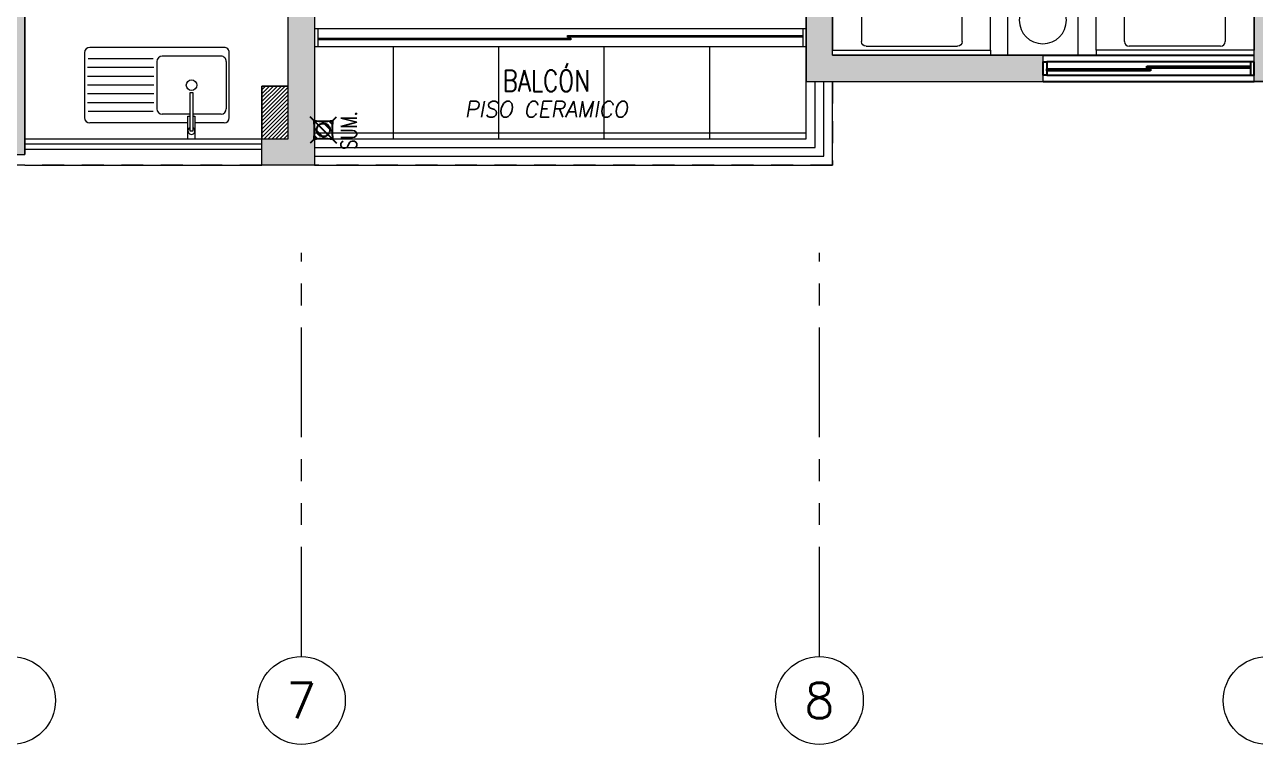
# Model space of a CAD drawing. Header units: millimetres. Extents: x -3 to 53, y -110 to 39.
# Drawn here: x 10.5 to 17.51, y -58.33 to -54.23 of the extents above; entities that cross this region are included whole.
import ezdxf
from ezdxf.enums import TextEntityAlignment as Align

# ---------------------------------------------------------------- set-up
doc = ezdxf.new("R2010")
doc.units = ezdxf.units.MM
for name, pattern in [('HIDDEN2', [0.1875, 0.125, -0.0625]), ('PHANTOM', [63.5, 31.75, -6.35, 6.35, -6.35, 6.35, -6.35]), ('PHANTOM2', [1.25, 0.625, -0.125, 0.125, -0.125, 0.125, -0.125])]:
    doc.linetypes.add(name, pattern=pattern)
for name, color, linetype in [('A-BARANDAS', 8, 'Continuous'), ('A-COCINAS-LAV', 8, 'Continuous'), ('A-EJES', 8, 'PHANTOM'), ('A-EST HATCH', 8, 'Continuous'), ('A-EST PLACAS', 8, 'Continuous'), ('A-EST VIGAS', 8, 'HIDDEN2'), ('A-HATCH', 8, 'Continuous'), ('A-MURO BAJO', 8, 'Continuous'), ('A-TEXTO-ACABADO PISO', 8, 'Continuous'), ('A-TEXTO-INDICACIONES', 8, 'Continuous'), ('DLP_MOBILIARIO', 8, 'Continuous'), ('DLP_MOBILIARIO FIJO', 8, 'Continuous'), ('DLP_TEXTO AMBIENTE', 8, 'Continuous')]:
    doc.layers.add(name, color=color, linetype=linetype)
doc.layers.add('A-MUROS', color=8, linetype='Continuous', lineweight=30)
doc.styles.add('ROMANS', font='ROMANS.shx', dxfattribs={"oblique": 10})

# ---------------------------------------------------------------- blocks, each defined once
blk = doc.blocks.new('EST.P11')
at = {"layer": 'A-EST HATCH', "lineweight": 0}
h = blk.add_hatch(color=8, dxfattribs=at)
h.dxf.hatch_style = 1
h.paths.add_polyline_path([(10.5, -2.74), (10.5, 3.375), (12.15, 3.375), (12.15, 3.525), (10.35, 3.525), (10.35, 2.65), (8.85, 2.65), (8.85, 3.15), (8.7, 3.15), (8.7, 2.5), (10.35, 2.5), (10.35, -2.74)])
h.paths.add_polyline_path([(18.45, 7.325), (20.05, 7.325), (20.05, 10.425), (18.85, 10.425), (18.85, 10.575), (20.2, 10.575), (20.2, 7.175), (18.45, 7.175)])
h.paths.add_polyline_path([(17.65, 10.575), (17.5, 10.575), (17.5, 7.175), (17.65, 7.175)])
h.paths.add_polyline_path([(11.85, 11.05), (11.85, 10.9), (12, 10.9), (12, 7.825), (12.15, 7.825), (12.15, 11.05)])
h.paths.add_polyline_path([(22.45, 4.725), (13.05, 4.725), (13.05, 4.875), (16.6, 4.875), (16.6, 6.275), (16.8, 6.275), (16.8, 4.875), (19.7, 4.875), (19.7, 6.275), (19.85, 6.275), (19.85, 4.875), (22.25, 4.875), (22.25, 6.125), (20.6, 6.125), (20.6, 6.275), (22.875, 6.275), (22.875, 6.125), (22.45, 6.125)])
h.paths.add_polyline_path([(15.1, 10.425), (15.1, 7.325), (16.7, 7.325), (16.7, 7.175), (14.95, 7.175), (14.95, 10.575), (16.3, 10.575), (16.3, 10.425)])
h.paths.add_polyline_path([(10.35, 5.75), (8.7, 5.75), (8.7, 5.1), (8.85, 5.1), (8.85, 5.6), (10.35, 5.6), (10.35, 4.725), (12.15, 4.725), (12.15, 4.875), (10.5, 4.875), (10.5, 10.99), (10.35, 10.99)])
h.paths.add_polyline_path([(5.85, 10.9), (5.25, 10.9), (5.25, 11.05), (6, 11.05), (6, 7.65), (4.85, 7.65), (4.85, 7.8), (5.85, 7.8)])
h.paths.add_polyline_path([(4.05, 11.05), (4.05, 7.65), (3.9, 7.65), (3.9, 11.05)])
h.paths.add_polyline_path([(3.1, 7.8), (1.5, 7.8), (1.5, 10.9), (2.7, 10.9), (2.7, 11.05), (1.35, 11.05), (1.35, 7.65), (3.1, 7.65)])
h.paths.add_polyline_path([(4.05, -2.8), (4.05, 0.6), (3.9, 0.6), (3.9, -2.8)])
h.paths.add_polyline_path([(3.1, 0.45), (1.5, 0.45), (1.5, -2.65), (2.7, -2.65), (2.7, -2.8), (1.35, -2.8), (1.35, 0.6), (3.1, 0.6)])
h.paths.add_polyline_path([(8.7, -0.35), (8.85, -0.35), (8.85, -2.65), (9, -2.65), (9, -2.8), (8.7, -2.8)])
h.paths.add_polyline_path([(18.45, 0.925), (20.05, 0.925), (20.05, -2.175), (18.85, -2.175), (18.85, -2.325), (20.2, -2.325), (20.2, 1.075), (18.45, 1.075)])
h.paths.add_polyline_path([(17.65, -2.325), (17.5, -2.325), (17.5, 1.075), (17.65, 1.075)])
h.paths.add_polyline_path([(12.15, -2.8), (11.85, -2.8), (11.85, -2.65), (12, -2.65), (12, 0.425), (12.15, 0.425)])
h.paths.add_polyline_path([(15.1, -2.175), (15.1, 0.925), (16.7, 0.925), (16.7, 1.075), (14.95, 1.075), (14.95, -2.325), (16.3, -2.325), (16.3, -2.175)])
h.paths.add_polyline_path([(6, -2.8), (6, 0.6), (4.85, 0.6), (4.85, 0.45), (5.85, 0.45), (5.85, -2.65), (5.25, -2.65), (5.25, -2.8)])
h.paths.add_polyline_path([(3.0968, 5.55), (2.95, 5.55), (2.95, 6.75), (5.1, 6.75), (5.1, 6.6), (4.65, 6.6), (4.65, 5), (4.45, 5), (4.45, 6.6), (3.1, 6.6), (3.1, 5.55)], flags=17)
h.paths.add_polyline_path([(3.0968, 2.7), (2.95, 2.7), (2.95, 1.5), (5.1, 1.5), (5.1, 1.65), (4.65, 1.65), (4.65, 3.25), (4.45, 3.25), (4.45, 1.65), (3.1, 1.65), (3.1, 2.7)], flags=17)
h.paths.add_polyline_path([(8.8501, 4.2), (6, 4.2), (6, 6.75), (5.85, 6.75), (5.85, 4.2), (3.1, 4.2), (3.1, 4.8), (2.95, 4.8), (2.95, 4.2), (0.15, 4.2), (0.15, 8.25), (0, 8.25), (0, 0), (0.15, 0), (0.15, 4.05), (2.95, 4.05), (2.95, 3.45), (3.1, 3.45), (3.1, 4.05), (5.85, 4.05), (5.85, 1.5), (6, 1.5), (6, 4.05), (8.8501, 4.05)])
h.paths.add_polyline_path([(8.7, 11.05), (8.7, 8.6), (8.85, 8.6), (8.85, 10.9), (9, 10.9), (9, 11.05)])
h.paths.add_polyline_path([(22.9, 4.725), (25, 4.725), (25, 4.875), (23.05, 4.875), (23.05, 8.575), (25, 8.575), (25, 8.725), (23.05, 8.725), (23.05, 10.575), (22.2, 10.575), (22.2, 10.425), (22.9, 10.425)])
h.paths.add_polyline_path([(26.7, 4.725), (26.85, 4.725), (26.85, 8.725), (26.7, 8.725)])
h.paths.add_polyline_path([(47.1, 1.5), (45.2, 1.5), (45.2, 1.65), (46.95, 1.65), (46.95, 4.05), (41.1999, 4.05), (41.1999, 4.2), (46.95, 4.2), (46.95, 6.6), (45.2, 6.6), (45.2, 6.75), (47.1, 6.75)])
h.paths.add_polyline_path([(24.05, 3.525), (25.9, 3.525), (25.9, 3.375), (24.05, 3.375)], flags=17)
h.paths.add_polyline_path([(21.05, 1.975), (21.05, 2.125), (22.85, 2.125), (22.85, 3.375), (20.3, 3.375), (20.3, 1.975), (20.15, 1.975), (20.15, 3.375), (16.8, 3.375), (16.8, 1.975), (16.6, 1.975), (16.6, 3.375), (13.05, 3.375), (13.05, 3.525), (23.05, 3.525), (23.05, 1.975)])
h.paths.add_polyline_path([(23.05, 1.95), (23.05, -1.775), (26.7, -1.775), (26.7, 0.875), (24.35, 0.875), (24.35, 1.425), (24.05, 1.425), (24.05, 1.575), (24.5, 1.575), (24.5, 1.025), (26.7, 1.025), (26.7, 3.525), (26.85, 3.525), (26.85, -1.925), (23.05, -1.925), (23.05, -2.325), (22.2, -2.325), (22.2, -2.175), (22.9, -2.175), (22.9, 1.95)])
h.paths.add_polyline_path([(43.75, 7.8), (45.35, 7.8), (45.35, 7.6), (43.75, 7.6)])
h.paths.add_polyline_path([(43.75, 0.65), (45.35, 0.65), (45.35, 0.45), (43.75, 0.45)])
h.paths.add_polyline_path([(30.85, 2.375), (30.85, 3.525), (29.75, 3.525), (29.75, 2.375), (29.9, 2.375), (29.9, 3.375), (30.75, 3.375), (30.75, 2.375)])
h.paths.add_polyline_path([(39.5497, 4.875), (39.5497, 4.725), (39.7, 4.725), (39.7, 5.6), (41.1999, 5.6), (41.1999, 5.1009), (41.35, 5.1009), (41.35, 5.75), (39.7, 5.75), (39.7, 7.75), (39.55, 7.75), (39.55, 4.875)])
edge = h.paths.add_edge_path()
edge.add_line((30.85, 4.725), (30.85, 4.875))
edge.add_line((30.85, 4.875), (30.85, 5.875))
edge.add_line((30.85, 5.875), (30.75, 5.875))
edge.add_line((30.75, 5.875), (30.75, 4.875))
edge.add_line((30.75, 4.875), (30.35, 4.875))
edge.add_line((30.35, 4.875), (30.35, 5.875))
edge.add_line((30.35, 5.875), (30.2, 5.875))
edge.add_line((30.2, 5.875), (30.2, 4.725))
edge.add_line((30.2, 4.725), (30.85, 4.725))
h.paths.add_polyline_path([(33.45, 5.55), (33.45, 4.95), (33.25, 4.95), (33.25, 5.55), (33.3, 5.55), (33.3, 7.7501), (33.45, 7.7501)])
h.paths.add_polyline_path([(33.45, 2.7), (33.45, 3.3), (33.25, 3.3), (33.25, 2.7), (33.3, 2.7), (33.3, 0.4999), (33.45, 0.4999)])
at = {"layer": 'A-EST PLACAS', "color": 8, "lineweight": 0}
for points in [[(10.5, -2.74), (10.5, 3.375), (12.15, 3.375), (12.15, 3.525), (10.35, 3.525), (10.35, 2.65), (8.85, 2.65), (8.85, 3.15), (8.7, 3.15), (8.7, 2.5), (10.35, 2.5), (10.35, -2.74)], [(15.1, -2.175), (15.1, 0.925), (16.7, 0.925), (16.7, 1.075), (14.95, 1.075), (14.95, -2.325), (16.3, -2.325), (16.3, -2.175)], [(17.65, -2.325), (17.5, -2.325), (17.5, 1.075), (17.65, 1.075)], [(12.15, -2.8), (11.85, -2.8), (11.85, -2.65), (12, -2.65), (12, 0.425), (12.15, 0.425)]]:
    blk.add_lwpolyline(points, close=True, dxfattribs=at)
at = {"layer": 'A-EST VIGAS', "color": 8, "lineweight": 0}
for p, q in [((16.3, -2.325), (17.5, -2.325)), ((11.85, -2.8, 0), (9, -2.8))]:
    blk.add_line(p, q, dxfattribs=at)
blk.add_lwpolyline([(15.1, -2.325), (15.1, -2.8), (12.15, -2.8)], dxfattribs=at)
blk = doc.blocks.new('*U254')
at = {"color": 8}
for p, q in [((-0.0526, 0.0526), (-0.0746, 0.0746)), ((0.0526, 0.0526), (0.0746, 0.0746)), ((-0.0526, -0.0526), (0.0526, 0.0526)), ((-0.051, 0.0331), (-0.0331, 0.051)), ((-0.0501, -0.008), (0.008, 0.05)), ((-0.008, -0.05), (0.0501, 0.008)), ((-0.0526, -0.0526), (-0.0746, -0.0746)), ((0.0331, -0.051), (0.051, -0.0331)), ((0.0526, -0.0526), (0.0746, -0.0746))]:
    blk.add_line(p, q, dxfattribs=at)
for centre, major_axis, start_param, end_param in [((0, 0.5882), (0.1673, 0.5115), 3.359812, 3.55544), ((-0.5912, 0), (-0.5144, 0.1682), 3.360366, 3.554886), ((0, 0), (0.0118, 0.036), 5.813820330443059, 12.09700563762265), ((0.5912, 0), (-0.5144, 0.1682), 0.218773, 0.413293), ((0, -0.5882), (-0.5115, 0.1673), -1.352577, -1.156949)]:
    blk.add_ellipse(centre, major_axis=major_axis, ratio=1, start_param=start_param, end_param=end_param, dxfattribs=at)
at = {"layer": 'A-TEXTO-INDICACIONES', "color": 8, "style": 'ROMANS', "width": 0.75}
blk.add_text('SUM.', height=0.09, dxfattribs=at).set_placement((-0.1125, -0.1903))
blk = doc.blocks.new('IISS P11')
at = {"ltscale": 0.05, "rotation": 90}
blk.add_blockref('*U254', (10.85, -13.6503), dxfattribs=at)
blk = doc.blocks.new('TEXTO AMBIENTES P11')
at = {"layer": 'A-TEXTO-ACABADO PISO', "color": 8, "lineweight": 0, "insert": (12.1197, -13.487), "char_height": 0.09, "attachment_point": 2, "style": 'ROMANS'}
blk.add_mtext_dynamic_manual_height_columns('PISO CERAMICO', width=1.20225, gutter_width=12.5, heights=[0], dxfattribs=at)
at = {"layer": 'DLP_TEXTO AMBIENTE', "color": 8, "lineweight": 0, "style": 'ROMANS', "width": 0.8}
blk.add_text('BALCÓN', height=0.12, dxfattribs=at).set_placement((12.12, -13.4302, 0), align=Align.CENTER)
blk = doc.blocks.new('DPTO 65_D1')
at = {"layer": 'A-MURO BAJO', "color": 8, "lineweight": 0}
blk.add_line((1.6499, 6.925), (0.1499, 6.925), dxfattribs=at)
at = {"layer": 'A-MUROS', "color": 8, "lineweight": 0}
blk.add_line((1.4999, 6.865), (1.6499, 6.865), dxfattribs=at)
blk = doc.blocks.new('LAV-COC_01')
at = {"color": 8, "lineweight": 0}
for p, q in [((0, 0.2352, 0), (0, 0.7943, 0)), ((0.4, 0.8243, 0), (0.03, 0.8243, 0)), ((0.215, 0.4293), (0.215, 0.8071, 0)), ((0.265, 0.4293), (0.265, 0.8071, 0)), ((0.315, 0.4293), (0.315, 0.8071, 0)), ((0.365, 0.4334, 0), (0.365, 0.803, 0)), ((0.43, 0.03, 0), (0.43, 0.7943, 0)), ((0.05, 0.2252), (0.05, 0.3821, 0)), ((0.35, 0.4121, 0), (0.08, 0.4121, 0)), ((0.38, 0.0471, 0), (0.38, 0.3821, 0)), ((0, 0.03), (0, 0.1952, 0)), ((0.05, 0.0471, 0), (0.05, 0.2052)), ((0.03, 0), (0.4, 0, 0)), ((0.35, 0.0171, 0), (0.08, 0.0171, 0))]:
    blk.add_line(p, q, dxfattribs=at)
at = {"color": 8, "lineweight": 0, "extrusion": (-8.98137e-08, -2.25602e-18, 1)}
for p, q in [((0.065, 0.4334, 0), (0.065, 0.803, 0)), ((0.115, 0.4293, 0), (0.115, 0.8071, 0)), ((0.165, 0.4293, 0), (0.165, 0.8071, 0))]:
    blk.add_line(p, q, dxfattribs=at)
at = {"color": 8, "lineweight": 0, "extrusion": (-4.49068e-08, 3.60285e-08, 1), "elevation": 0}
for points in [[(-0.09, 0.2352), (0.0374, 0.2352), (0.0374, 0.2252)], [(0.0374, 0.2052), (0.0374, 0.1952), (-0.09, 0.1952)]]:
    blk.add_lwpolyline(points, dxfattribs=at)
blk.add_lwpolyline([(-0.0458, 0.2052), (0.1708, 0.2052), (0.1708, 0.2252), (-0.0458, 0.2252)], close=True, dxfattribs=at)
at = {"color": 8, "lineweight": 0, "extrusion": (-4.49068e-08, 3.60285e-08, 1)}
blk.add_arc((-0.0458, 0.2152, 0), 0.02, 29.99971, 329.99971, dxfattribs=at)
at = {"color": 8, "lineweight": 0}
for centre, start_param, end_param in [((0.03, 0.7943, 0), -0.785398, 0.785398), ((0.4, 0.7943, 0), -2.356194, -0.785398), ((0.08, 0.3821, 0), -0.785398, 0.785398), ((0.35, 0.3821, 0), -2.356194, -0.785398), ((0.03, 0.03), 0.785398, 2.356194), ((0.08, 0.0471, 0), 0.785398, 2.356194), ((0.35, 0.0471, 0), 2.356194, 3.926991), ((0.4, 0.03, 0), 2.356194, 3.926991)]:
    blk.add_ellipse(centre, major_axis=(-0.0212, 0.0212), ratio=1, start_param=start_param, end_param=end_param, dxfattribs=at)
blk.add_ellipse((0.215, 0.2146, 0), major_axis=(-0.0212, 0.0212), ratio=1, dxfattribs=at)
blk = doc.blocks.new('1 PLAZA')
at = {"color": 8, "lineweight": 0}
for p, q in [((-0.2592, -0.0513), (0.2619, -0.0513)), ((-0.2859, -0.3221), (-0.2859, -0.0781)), ((0.2887, -0.0781), (0.2887, -0.3415)), ((-0.45, -0.3221), (0.1356, -0.3221)), ((0.45, -0.6318), (0.1356, -0.3221)), ((0.1356, -0.3221), (0.1356, -0.6318)), ((0.1356, -0.371), (-0.45, -0.371)), ((0.2619, -0.3683), (0.1825, -0.3683)), ((0.1356, -0.6318), (0.45, -0.6318))]:
    blk.add_line(p, q, dxfattribs=at)
at = {"color": 8, "lineweight": 0, "extrusion": (4.49068e-08, -3.60286e-08, 1), "elevation": 0}
blk.add_lwpolyline([(-0.45, -0.0287), (0.45, -0.0287), (0.45, 0), (-0.45, 0)], close=True, dxfattribs=at)
at = {"color": 8, "lineweight": 0}
blk.add_lwpolyline([(-0.45, -1.9), (-0.45, -0.0287), (0.45, -0.0287), (0.45, -1.9)], close=True, dxfattribs=at)
for centre, start, end in [((-0.2592, -0.0781), 90, 180), ((0.2619, -0.0781), 0, 90), ((0.2619, -0.3415), 270, 0)]:
    blk.add_arc(centre, 0.0267, start, end, dxfattribs=at)
blk = doc.blocks.new('VELADOR')
at = {"color": 8, "lineweight": 0}
blk.add_lwpolyline([(0, 0.4), (0, 0), (0.4, 0), (0.4, 0.4)], close=True, dxfattribs=at)
blk.add_circle((0.2, 0.2), 0.1344, dxfattribs=at)
blk = doc.blocks.new('VP.120')
at = {"layer": 'A-MURO BAJO'}
for p, q in [((0, 0), (1.2, 0)), ((0, -0.15), (1.2, -0.15))]:
    blk.add_line(p, q, dxfattribs=at)
at = {"layer": 'DLP_MOBILIARIO FIJO', "color": 251}
for p, q in [((0.02, -0.0375), (1.18, -0.0375)), ((1.18, -0.1125), (0.02, -0.1125))]:
    blk.add_line(p, q, dxfattribs=at)
at = {"layer": 'DLP_MOBILIARIO FIJO', "color": 6}
for points in [[(0, -0.1125), (0.02, -0.1125), (0.02, -0.0375), (0, -0.0375)], [(1.2, -0.1125), (1.18, -0.1125), (1.18, -0.0375), (1.2, -0.0375)]]:
    blk.add_lwpolyline(points, close=True, dxfattribs=at)
at = {"layer": 'DLP_MOBILIARIO FIJO', "elevation": 0}
for points in [[(0.61, -0.0625), (0.02, -0.0625), (0.02, -0.0725), (0.61, -0.0725)], [(0.59, -0.0875), (1.18, -0.0875), (1.18, -0.0775), (0.59, -0.0775)]]:
    blk.add_lwpolyline(points, close=True, dxfattribs=at)
blk = doc.blocks.new('DPTO 75_D11')
at = {"layer": 'A-HATCH', "lineweight": 0}
h = blk.add_hatch(dxfattribs=at)
h.set_pattern_fill('_USER', color=8, scale=0.6, double=1, pattern_type=0)
h.set_pattern_definition([(0, (-6e-06, -5.65), (0, 0.6), []), (90, (-6e-06, -5.65), (-0.6, 4e-17), [])])
h.paths.add_polyline_path([(0, -6.175), (0, -5.65), (2.8, -5.65), (2.8, -6.175)])
h = blk.add_hatch(dxfattribs=at)
h.set_pattern_fill('ANSI31', color=8, scale=0.005)
h.paths.add_polyline_path([(-0.15, -5.875), (-0.3, -5.875), (-0.3, -6.175), (-0.15, -6.175)])
at = {"color": 8, "lineweight": 0}
for p, q in [((-1.65, -6.205), (-0.3, -6.205, 0)), ((-1.65, -6.235), (-0.3, -6.235, 0))]:
    blk.add_line(p, q, dxfattribs=at)
at = {"layer": 'A-BARANDAS', "color": 8, "lineweight": 0}
for points in [[(0, -6.225), (2.85, -6.225), (2.85, -5.85)], [(0, -6.275), (2.9, -6.275), (2.9, -5.85)]]:
    blk.add_lwpolyline(points, dxfattribs=at)
at = {"layer": 'A-HATCH', "color": 8, "lineweight": 0}
blk.add_lwpolyline([(-0.15, -5.875), (-0.3, -5.875), (-0.3, -6.175), (-0.15, -6.175)], close=True, dxfattribs=at)
at = {"layer": 'A-MURO BAJO', "color": 8, "lineweight": 0}
for p, q in [((2.78, -5.55, 0), (0.02, -5.55, 0)), ((0.02, -5.65, 0), (2.78, -5.65, 0)), ((2.95, -6.325, 0), (2.95, -5.85, 0)), ((-1.65, -6.175), (-0.3, -6.175, 0)), ((-1.65, -6.325), (-0.3, -6.325, 0))]:
    blk.add_line(p, q, dxfattribs=at)
blk.add_lwpolyline([(0, -6.175), (2.8, -6.175), (2.8, -5.85)], dxfattribs=at)
at = {"layer": 'A-MURO BAJO', "color": 8, "lineweight": 0, "elevation": 0}
blk.add_lwpolyline([(0, -6.325), (2.95, -6.325)], dxfattribs=at)
at = {"layer": 'A-MUROS', "color": 8, "lineweight": 0}
for p, q in [((-1.65, -2.1), (-1.65, -6.265)), ((2.8, -5.85), (2.8, -2.45)), ((5.35, -5.85), (5.35, -2.45)), ((2.95, -5.7), (2.95, -2.8)), ((-0.15, -5.875, 0), (-0.15, -3.1)), ((0, -3.1), (0, -6.325, 0)), ((2.95, -5.7), (4.15, -5.7)), ((4.15, -5.85), (4.15, -5.7)), ((-0.3, -5.875, 0), (-0.15, -5.875, 0)), ((-0.3, -6.325, 0), (-0.3, -5.875, 0)), ((2.8, -5.85), (4.15, -5.85)), ((5.35, -5.85), (5.5, -5.85)), ((0, -6.325, 0), (-0.3, -6.325, 0))]:
    blk.add_line(p, q, dxfattribs=at)
at = {"layer": 'DLP_MOBILIARIO FIJO', "color": 8, "lineweight": 0, "elevation": 0}
for points in [[(0.02, -5.55), (0, -5.55), (0, -5.65), (0.02, -5.65)], [(1.46, -5.6125), (0.02, -5.6125), (0.02, -5.6025), (1.46, -5.6025)], [(1.44, -5.5875), (2.78, -5.5875), (2.78, -5.5975), (1.44, -5.5975)], [(2.8, -5.55), (2.78, -5.55), (2.78, -5.65), (2.8, -5.65)]]:
    blk.add_lwpolyline(points, close=True, dxfattribs=at)
at = {"color": 8, "lineweight": 0, "xscale": -1, "rotation": 180}
blk.add_blockref('VP.120', (4.15, -5.85, 0), dxfattribs=at)
at = {"layer": 'A-COCINAS-LAV', "color": 8, "lineweight": 0, "extrusion": (3.60285e-08, 4.49068e-08, 1), "rotation": 90}
blk.add_blockref('LAV-COC_01', (-0.4854, -6.0849, 0), dxfattribs=at)
at = {"layer": 'DLP_MOBILIARIO', "color": 8, "lineweight": 0, "extrusion": (4.49068e-08, 3.60286e-08, -1), "zscale": -1.00000000000002, "rotation": 180}
for name, p in [('1 PLAZA', (-3.4, -5.7, 0)), ('VELADOR', (-3.9471, -5.3, 0))]:
    blk.add_blockref(name, p, dxfattribs=at)
at = {"layer": 'DLP_MOBILIARIO', "color": 8, "lineweight": 0, "extrusion": (4.49068e-08, -3.60286e-08, 1), "rotation": 180}
blk.add_blockref('1 PLAZA', (4.9, -5.7, 0), dxfattribs=at)
blk = doc.blocks.new('Ejes_Torre C')
at = {"layer": 'A-EJES', "color": 8, "linetype": 'PHANTOM2', "lineweight": 0}
for points in [[(12.075, -2.7999), (12.075, -0.4999)], [(15.025, -2.8), (15.025, -0.5)]]:
    blk.add_lwpolyline(points, dxfattribs=at)
at = {"layer": 'A-EJES', "color": 8, "linetype": 'Continuous', "lineweight": 0}
for centre in [(10.425, -3.05), (12.075, -3.0499), (15.025, -3.05), (17.575, -3.05)]:
    blk.add_circle(centre, 0.25, dxfattribs=at)
at = {"layer": 'A-EJES', "color": 8, "linetype": 'Continuous', "lineweight": 0, "style": 'ROMANS'}
for s, p in [('7', (12.075, -3.0499)), ('8', (15.025, -3.05))]:
    blk.add_text(s, height=0.2, dxfattribs=at).set_placement(p, align=Align.MIDDLE_CENTER)
blk = doc.blocks.new('arq.')
at = {"color": 8}
blk.add_blockref('IISS P11', (102.5627, -39.2888), dxfattribs=at)
at = {"layer": 'A-EST PLACAS', "color": 8}
blk.add_blockref('EST.P11', (101.2127, -50.3388), dxfattribs=at)
at = {"layer": 'DLP_TEXTO AMBIENTE', "color": 8}
blk.add_blockref('TEXTO AMBIENTES P11', (102.5627, -39.2888), dxfattribs=at)
at = {"color": 8, "xscale": -1, "rotation": 180}
blk.add_blockref('DPTO 65_D1', (110.0627, -46.2138), dxfattribs=at)
at = {"color": 8}
blk.add_blockref('DPTO 75_D11', (113.3627, -46.8138), dxfattribs=at)
at = {"layer": 'A-EJES', "color": 8, "lineweight": 0}
blk.add_blockref('Ejes_Torre C', (101.2127, -53.1391), dxfattribs=at)

msp = doc.modelspace()

# ---------------------------------------------------------------- block references
at = {"color": 7}
msp.add_blockref('arq.', (-101.2125, -1.8936), dxfattribs=at)

doc.saveas('drawing.dxf')
